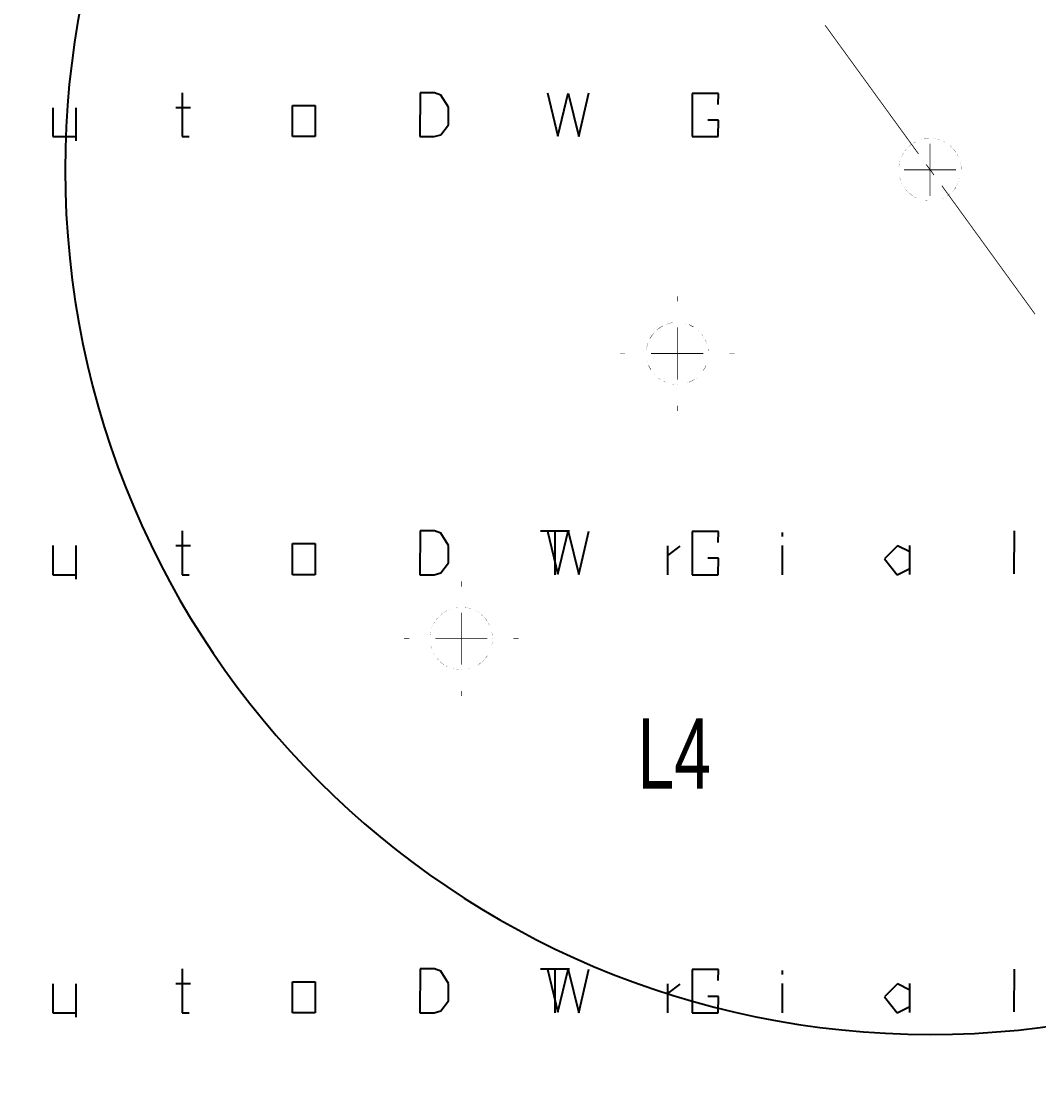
# Model space of a CAD drawing. Extents: x 0 to 595, y -1 to 841.
# Drawn here: x 128.9 to 226.6, y 624.8 to 726.2 of the extents above; entities that cross this region are included whole.
import ezdxf

# ---------------------------------------------------------------- set-up
doc = ezdxf.new("R2010")
doc.units = 0
doc.header["$MEASUREMENT"] = 0
doc.header["$XCLIPFRAME"] = 2
doc.linetypes.add('atContinuous2', pattern=[0])
for name, color, linetype in [('at_Entity', 7, 'Continuous'), ('at_Rect', 7, 'Continuous'), ('at_Solid', 7, 'Continuous'), ('at_Text', 7, 'Continuous')]:
    doc.layers.add(name, color=color, linetype=linetype)
picture_1 = doc.add_image_def('image1.jpg', size_in_pixel=(1446, 2048))

msp = doc.modelspace()

# ---------------------------------------------------------------- linework, layer by layer
at = {"color": 28}
for p, q in [((144.34, 677.25), (144.34, 673.04)), ((167.2, 677.25), (167.18, 673.04)), ((168.57, 677.27), (167.2, 677.25)), ((169.2, 677.04), (168.57, 677.27)), ((169.94, 675.86), (169.2, 677.04)), ((179.43, 677.23), (180.43, 673.1)), ((180.43, 673.1), (181.43, 677.21)), ((181.43, 677.21), (182.43, 673.05)), ((182.43, 673.05), (183.42, 677.23)), ((195.86, 677.19), (193.33, 677.19)), ((193.33, 677.19), (193.33, 673.04)), ((195.84, 676.12), (195.86, 677.19)), ((131.93, 675.83), (131.93, 673.04)), ((134.13, 675.83), (134.13, 672.62)), ((143.73, 675.84), (145.15, 675.84)), ((154.95, 676.03), (157.12, 676.03)), ((154.95, 673.04), (154.95, 676.03)), ((157.12, 676.03), (157.12, 673.04)), ((169.91, 674.19), (169.94, 675.86)), ((195.86, 674.62), (194.85, 674.62)), ((195.84, 673.04), (195.86, 674.62)), ((169.18, 673.21), (169.91, 674.19)), ((131.93, 673.04), (134.13, 673.04)), ((144.34, 673.04), (145, 673.04)), ((157.12, 673.04), (154.95, 673.04)), ((167.18, 673.04), (168.54, 673.04)), ((168.54, 673.04), (169.18, 673.21)), ((193.33, 673.04), (195.84, 673.04))]:
    msp.add_line(p, q, dxfattribs=at)
at = {"layer": 'at_Entity', "color": 28}
for p, q in [((178.77, 635.17), (181.55, 635.17)), ((180.15, 635.17), (180.15, 630.97)), ((202.01, 634.64), (202.01, 635.02)), ((224.25, 635.16), (224.23, 631.05)), ((190.96, 633.74), (190.96, 630.97)), ((191, 632.81), (192.18, 633.7)), ((201.99, 633.76), (201.99, 630.97)), ((213.07, 633.74), (211.81, 632.48)), ((214.23, 633.15), (213.07, 633.74)), ((214.22, 633.76), (214.22, 630.99)), ((211.81, 632.48), (213.03, 630.97)), ((213.03, 630.97), (214.23, 631.57))]:
    msp.add_line(p, q, dxfattribs=at)
at = {"layer": 'at_Entity', "color": 7}
for points in [[(206.1, 725.82, 0.0822, 0.0822, 0), (215.06, 713.48, 0.0822, 0.0822, 0)], [(214.21, 714.22, 0.003, 0.003, 0), (214.17, 714.2, 0.003, 0.003, 0), (214.15, 714.18, 0.003, 0.003, 0), (214.13, 714.15, 0.003, 0.003, 0), (214.11, 714.11, 0.003, 0.003, 0), (214.07, 714.09, 0.003, 0.003, 0), (214.02, 714.05, 0.003, 0.003, 0), (214, 714.01, 0.003, 0.003, 0), (213.96, 713.98, 0.003, 0.003, 0), (213.94, 713.96, 0.003, 0.003, 0), (213.92, 713.94, 0.003, 0.003, 0), (213.9, 713.9, 0.003, 0.003, 0)], [(214.38, 714.37, 0.0225, 0.0225, 0), (214.21, 714.22, 0.0225, 0.0225, 0)], [(214.57, 714.47, 0.003, 0.003, 0), (214.53, 714.47, 0.003, 0.003, 0), (214.51, 714.45, 0.003, 0.003, 0), (214.47, 714.43, 0.003, 0.003, 0), (214.45, 714.41, 0.003, 0.003, 0), (214.41, 714.39, 0.003, 0.003, 0), (214.38, 714.37, 0.003, 0.003, 0)], [(214.77, 714.6, 0.0229, 0.0229, 0), (214.57, 714.47, 0.0229, 0.0229, 0)], [(215.59, 714.9, 0.00212, 0.00212, 0), (215.55, 714.87, 0.00212, 0.00212, 0), (215.49, 714.87, 0.00212, 0.00212, 0), (215.44, 714.85, 0.00212, 0.00212, 0), (215.4, 714.85, 0.00212, 0.00212, 0), (215.38, 714.83, 0.00212, 0.00212, 0), (215.34, 714.83, 0.00212, 0.00212, 0), (215.29, 714.81, 0.00212, 0.00212, 0), (215.27, 714.81, 0.00212, 0.00212, 0), (215.23, 714.79, 0.00212, 0.00212, 0), (215.19, 714.79, 0.00212, 0.00212, 0), (215.17, 714.77, 0.00212, 0.00212, 0), (215.13, 714.77, 0.00212, 0.00212, 0), (215.08, 714.75, 0.00212, 0.00212, 0), (215.06, 714.73, 0.00212, 0.00212, 0), (215.02, 714.73, 0.00212, 0.00212, 0), (215, 714.7, 0.00212, 0.00212, 0), (214.96, 714.68, 0.00212, 0.00212, 0), (214.91, 714.68, 0.00212, 0.00212, 0), (214.89, 714.66, 0.00212, 0.00212, 0), (214.85, 714.64, 0.00212, 0.00212, 0), (214.83, 714.62, 0.00212, 0.00212, 0), (214.79, 714.62, 0.00212, 0.00212, 0), (214.77, 714.6, 0.00212, 0.00212, 0)], [(215.8, 714.92, 0.0213, 0.0213, 0), (215.59, 714.9, 0.0213, 0.0213, 0)], [(216.04, 714.94, 0.00474, 0.00474, 0), (215.85, 714.94, 0.00474, 0.00474, 0), (215.8, 714.92, 0.00474, 0.00474, 0)], [(216.18, 711.93, 0.0822, 0.0822, 0), (216.18, 714.43, 0.0822, 0.0822, 0)], [(216.9, 714.85, 0.00424, 0.00424, 0), (216.86, 714.87, 0.00424, 0.00424, 0), (216.8, 714.87, 0.00424, 0.00424, 0), (216.76, 714.9, 0.00424, 0.00424, 0), (216.69, 714.9, 0.00424, 0.00424, 0), (216.65, 714.92, 0.00424, 0.00424, 0), (216.54, 714.92, 0.00424, 0.00424, 0), (216.5, 714.94, 0.00424, 0.00424, 0), (216.46, 714.94, 0.00424, 0.00424, 0)], [(217.12, 714.79, 0.0221, 0.0221, 0), (216.9, 714.85, 0.0221, 0.0221, 0)], [(218.09, 714.26, 0.003, 0.003, 0), (218.05, 714.28, 0.003, 0.003, 0), (218.03, 714.3, 0.003, 0.003, 0), (217.98, 714.34, 0.003, 0.003, 0), (217.96, 714.37, 0.003, 0.003, 0), (217.94, 714.39, 0.003, 0.003, 0), (217.9, 714.41, 0.003, 0.003, 0), (217.88, 714.43, 0.003, 0.003, 0), (217.84, 714.45, 0.003, 0.003, 0), (217.82, 714.47, 0.003, 0.003, 0), (217.77, 714.47, 0.003, 0.003, 0), (217.75, 714.49, 0.003, 0.003, 0), (217.73, 714.51, 0.003, 0.003, 0), (217.69, 714.54, 0.003, 0.003, 0), (217.65, 714.56, 0.003, 0.003, 0), (217.62, 714.58, 0.003, 0.003, 0), (217.58, 714.6, 0.003, 0.003, 0), (217.56, 714.62, 0.003, 0.003, 0), (217.52, 714.62, 0.003, 0.003, 0), (217.5, 714.64, 0.003, 0.003, 0), (217.46, 714.66, 0.003, 0.003, 0), (217.43, 714.68, 0.003, 0.003, 0), (217.39, 714.68, 0.003, 0.003, 0), (217.35, 714.7, 0.003, 0.003, 0), (217.33, 714.73, 0.003, 0.003, 0), (217.29, 714.73, 0.003, 0.003, 0), (217.26, 714.75, 0.003, 0.003, 0), (217.22, 714.77, 0.003, 0.003, 0), (217.18, 714.77, 0.003, 0.003, 0), (217.16, 714.79, 0.003, 0.003, 0), (217.12, 714.79, 0.003, 0.003, 0)], [(218.24, 714.11, 0.021, 0.021, 0), (218.09, 714.26, 0.021, 0.021, 0)], [(218.41, 713.96, 0.003, 0.003, 0), (218.39, 713.98, 0.003, 0.003, 0), (218.34, 714.01, 0.003, 0.003, 0), (218.32, 714.05, 0.003, 0.003, 0), (218.28, 714.09, 0.003, 0.003, 0), (218.24, 714.11, 0.003, 0.003, 0)], [(218.54, 713.79, 0.0212, 0.0212, 0), (218.41, 713.96, 0.0212, 0.0212, 0)], [(213.52, 713.35, 0.00212, 0.00212, 0), (213.49, 713.33, 0.00212, 0.00212, 0), (213.49, 713.29, 0.00212, 0.00212, 0), (213.47, 713.26, 0.00212, 0.00212, 0), (213.45, 713.22, 0.00212, 0.00212, 0), (213.43, 713.2, 0.00212, 0.00212, 0), (213.43, 713.16, 0.00212, 0.00212, 0), (213.41, 713.12, 0.00212, 0.00212, 0), (213.39, 713.09, 0.00212, 0.00212, 0), (213.39, 713.05, 0.00212, 0.00212, 0), (213.37, 713.03, 0.00212, 0.00212, 0), (213.35, 712.99, 0.00212, 0.00212, 0), (213.35, 712.95, 0.00212, 0.00212, 0), (213.32, 712.93, 0.00212, 0.00212, 0), (213.32, 712.88, 0.00212, 0.00212, 0), (213.3, 712.84, 0.00212, 0.00212, 0), (213.3, 712.82, 0.00212, 0.00212, 0), (213.28, 712.78, 0.00212, 0.00212, 0), (213.28, 712.73, 0.00212, 0.00212, 0), (213.26, 712.71, 0.00212, 0.00212, 0), (213.26, 712.67, 0.00212, 0.00212, 0), (213.24, 712.63, 0.00212, 0.00212, 0), (213.24, 712.57, 0.00212, 0.00212, 0), (213.22, 712.52, 0.00212, 0.00212, 0)], [(213.64, 713.54, 0.0229, 0.0229, 0), (213.52, 713.35, 0.0229, 0.0229, 0)], [(213.75, 713.73, 0.003, 0.003, 0), (213.73, 713.71, 0.003, 0.003, 0), (213.71, 713.67, 0.003, 0.003, 0), (213.69, 713.65, 0.003, 0.003, 0), (213.66, 713.6, 0.003, 0.003, 0), (213.64, 713.58, 0.003, 0.003, 0), (213.64, 713.54, 0.003, 0.003, 0)], [(213.9, 713.9, 0.0225, 0.0225, 0), (213.75, 713.73, 0.0225, 0.0225, 0)], [(218.68, 713.6, 0.0241, 0.0241, 0), (218.54, 713.79, 0.0241, 0.0241, 0)], [(218.79, 713.41, 0.003, 0.003, 0), (218.75, 713.5, 0.003, 0.003, 0), (218.73, 713.52, 0.003, 0.003, 0), (218.7, 713.54, 0.003, 0.003, 0), (218.7, 713.58, 0.003, 0.003, 0), (218.68, 713.6, 0.003, 0.003, 0)], [(218.9, 713.22, 0.0218, 0.0218, 0), (218.79, 713.41, 0.0218, 0.0218, 0)], [(219.15, 712.37, 0.00212, 0.00212, 0), (219.15, 712.42, 0.00212, 0.00212, 0), (219.13, 712.46, 0.00212, 0.00212, 0), (219.13, 712.52, 0.00212, 0.00212, 0), (219.11, 712.57, 0.00212, 0.00212, 0), (219.11, 712.63, 0.00212, 0.00212, 0), (219.09, 712.67, 0.00212, 0.00212, 0), (219.09, 712.71, 0.00212, 0.00212, 0), (219.06, 712.73, 0.00212, 0.00212, 0), (219.06, 712.78, 0.00212, 0.00212, 0), (219.04, 712.82, 0.00212, 0.00212, 0), (219.04, 712.84, 0.00212, 0.00212, 0), (219.02, 712.88, 0.00212, 0.00212, 0), (219.02, 712.93, 0.00212, 0.00212, 0), (219, 712.95, 0.00212, 0.00212, 0), (219, 712.99, 0.00212, 0.00212, 0), (218.98, 713.03, 0.00212, 0.00212, 0), (218.96, 713.05, 0.00212, 0.00212, 0), (218.96, 713.09, 0.00212, 0.00212, 0), (218.94, 713.12, 0.00212, 0.00212, 0), (218.92, 713.16, 0.00212, 0.00212, 0), (218.92, 713.2, 0.00212, 0.00212, 0), (218.9, 713.22, 0.00212, 0.00212, 0)], [(213.2, 712.31, 0.00474, 0.00474, 0), (213.18, 712.27, 0.00474, 0.00474, 0), (213.18, 712.08, 0.00474, 0.00474, 0)], [(213.22, 712.52, 0.0213, 0.0213, 0), (213.2, 712.31, 0.0213, 0.0213, 0)], [(216.18, 711.93, 0.0822, 0.0822, 0), (213.69, 711.93, 0.0822, 0.0822, 0)], [(215.8, 712.46, 0.0822, 0.0822, 0), (216.57, 711.42, 0.0822, 0.0822, 0)], [(216.18, 711.93, 0.0822, 0.0822, 0), (216.18, 709.43, 0.0822, 0.0822, 0)], [(216.18, 711.93, 0.0822, 0.0822, 0), (218.68, 711.93, 0.0822, 0.0822, 0)], [(218.68, 710.28, 0.00212, 0.00212, 0), (218.7, 710.3, 0.00212, 0.00212, 0), (218.7, 710.34, 0.00212, 0.00212, 0), (218.75, 710.38, 0.00212, 0.00212, 0), (218.77, 710.43, 0.00212, 0.00212, 0), (218.79, 710.47, 0.00212, 0.00212, 0), (218.81, 710.49, 0.00212, 0.00212, 0), (218.83, 710.53, 0.00212, 0.00212, 0), (218.85, 710.55, 0.00212, 0.00212, 0), (218.85, 710.6, 0.00212, 0.00212, 0), (218.87, 710.62, 0.00212, 0.00212, 0), (218.9, 710.66, 0.00212, 0.00212, 0), (218.92, 710.68, 0.00212, 0.00212, 0), (218.92, 710.72, 0.00212, 0.00212, 0), (218.94, 710.77, 0.00212, 0.00212, 0), (218.96, 710.79, 0.00212, 0.00212, 0), (218.96, 710.83, 0.00212, 0.00212, 0), (218.98, 710.85, 0.00212, 0.00212, 0), (219, 710.89, 0.00212, 0.00212, 0), (219, 710.93, 0.00212, 0.00212, 0), (219.02, 710.96, 0.00212, 0.00212, 0), (219.02, 711, 0.00212, 0.00212, 0), (219.04, 711.04, 0.00212, 0.00212, 0), (219.04, 711.06, 0.00212, 0.00212, 0), (219.06, 711.1, 0.00212, 0.00212, 0), (219.06, 711.15, 0.00212, 0.00212, 0), (219.09, 711.17, 0.00212, 0.00212, 0), (219.09, 711.21, 0.00212, 0.00212, 0), (219.11, 711.25, 0.00212, 0.00212, 0), (219.11, 711.32, 0.00212, 0.00212, 0), (219.13, 711.36, 0.00212, 0.00212, 0), (219.13, 711.42, 0.00212, 0.00212, 0), (219.15, 711.46, 0.00212, 0.00212, 0), (219.15, 711.57, 0.00212, 0.00212, 0), (219.17, 711.61, 0.00212, 0.00212, 0), (219.17, 711.91, 0.00212, 0.00212, 0), (219.19, 711.95, 0.00212, 0.00212, 0)], [(219.17, 712.16, 0.0213, 0.0213, 0), (219.15, 712.37, 0.0213, 0.0213, 0)], [(219.19, 711.93, 0.00474, 0.00474, 0), (219.17, 711.97, 0.00474, 0.00474, 0), (219.17, 712.16, 0.00474, 0.00474, 0)], [(213.18, 711.65, 0.00424, 0.00424, 0), (213.18, 711.61, 0.00424, 0.00424, 0), (213.2, 711.57, 0.00424, 0.00424, 0), (213.2, 711.46, 0.00424, 0.00424, 0), (213.22, 711.42, 0.00424, 0.00424, 0), (213.22, 711.36, 0.00424, 0.00424, 0), (213.24, 711.32, 0.00424, 0.00424, 0), (213.24, 711.25, 0.00424, 0.00424, 0), (213.26, 711.21, 0.00424, 0.00424, 0)], [(213.26, 711.21, 0.0221, 0.0221, 0), (213.32, 711, 0.0221, 0.0221, 0)], [(213.32, 711, 0.003, 0.003, 0), (213.32, 710.96, 0.003, 0.003, 0), (213.35, 710.93, 0.003, 0.003, 0), (213.35, 710.89, 0.003, 0.003, 0), (213.37, 710.85, 0.003, 0.003, 0), (213.39, 710.83, 0.003, 0.003, 0), (213.39, 710.79, 0.003, 0.003, 0), (213.41, 710.77, 0.003, 0.003, 0), (213.43, 710.72, 0.003, 0.003, 0), (213.43, 710.68, 0.003, 0.003, 0), (213.45, 710.66, 0.003, 0.003, 0), (213.47, 710.62, 0.003, 0.003, 0), (213.49, 710.6, 0.003, 0.003, 0), (213.49, 710.55, 0.003, 0.003, 0), (213.52, 710.53, 0.003, 0.003, 0), (213.54, 710.49, 0.003, 0.003, 0), (213.56, 710.47, 0.003, 0.003, 0), (213.58, 710.43, 0.003, 0.003, 0), (213.6, 710.38, 0.003, 0.003, 0), (213.62, 710.36, 0.003, 0.003, 0), (213.64, 710.34, 0.003, 0.003, 0), (213.64, 710.3, 0.003, 0.003, 0), (213.66, 710.28, 0.003, 0.003, 0), (213.69, 710.24, 0.003, 0.003, 0), (213.71, 710.21, 0.003, 0.003, 0), (213.73, 710.17, 0.003, 0.003, 0), (213.77, 710.13, 0.003, 0.003, 0), (213.81, 710.09, 0.003, 0.003, 0), (213.83, 710.07, 0.003, 0.003, 0), (213.85, 710.02, 0.003, 0.003, 0)], [(213.85, 710.02, 0.021, 0.021, 0), (214, 709.88, 0.021, 0.021, 0)], [(214, 709.88, 0.003, 0.003, 0), (214.02, 709.83, 0.003, 0.003, 0), (214.05, 709.81, 0.003, 0.003, 0), (214.07, 709.79, 0.003, 0.003, 0), (214.11, 709.77, 0.003, 0.003, 0), (214.13, 709.73, 0.003, 0.003, 0), (214.15, 709.71, 0.003, 0.003, 0)], [(217.31, 710.41, 0.0822, 0.0822, 0), (226.27, 698.06, 0.0822, 0.0822, 0)], [(218.09, 709.62, 0.003, 0.003, 0), (218.11, 709.64, 0.003, 0.003, 0), (218.13, 709.66, 0.003, 0.003, 0), (218.18, 709.68, 0.003, 0.003, 0), (218.22, 709.73, 0.003, 0.003, 0), (218.24, 709.77, 0.003, 0.003, 0), (218.28, 709.79, 0.003, 0.003, 0), (218.3, 709.81, 0.003, 0.003, 0), (218.32, 709.83, 0.003, 0.003, 0), (218.34, 709.88, 0.003, 0.003, 0), (218.39, 709.9, 0.003, 0.003, 0), (218.41, 709.92, 0.003, 0.003, 0), (218.43, 709.94, 0.003, 0.003, 0), (218.45, 709.98, 0.003, 0.003, 0), (218.47, 710, 0.003, 0.003, 0), (218.49, 710.02, 0.003, 0.003, 0)], [(218.49, 710.02, 0.0318, 0.0318, 0), (218.68, 710.28, 0.0318, 0.0318, 0)], [(214.15, 709.71, 0.0212, 0.0212, 0), (214.32, 709.58, 0.0212, 0.0212, 0)], [(214.32, 709.58, 0.0241, 0.0241, 0), (214.51, 709.43, 0.0241, 0.0241, 0)], [(214.51, 709.43, 0.003, 0.003, 0), (214.53, 709.41, 0.003, 0.003, 0), (214.57, 709.41, 0.003, 0.003, 0), (214.62, 709.37, 0.003, 0.003, 0), (214.7, 709.32, 0.003, 0.003, 0)], [(214.7, 709.32, 0.0218, 0.0218, 0), (214.89, 709.22, 0.0218, 0.0218, 0)], [(214.89, 709.22, 0.00212, 0.00212, 0), (214.91, 709.2, 0.00212, 0.00212, 0), (214.96, 709.2, 0.00212, 0.00212, 0), (215, 709.18, 0.00212, 0.00212, 0), (215.02, 709.16, 0.00212, 0.00212, 0), (215.06, 709.16, 0.00212, 0.00212, 0), (215.08, 709.13, 0.00212, 0.00212, 0), (215.13, 709.11, 0.00212, 0.00212, 0), (215.17, 709.11, 0.00212, 0.00212, 0), (215.19, 709.09, 0.00212, 0.00212, 0), (215.23, 709.09, 0.00212, 0.00212, 0), (215.27, 709.07, 0.00212, 0.00212, 0), (215.29, 709.07, 0.00212, 0.00212, 0), (215.34, 709.05, 0.00212, 0.00212, 0), (215.38, 709.05, 0.00212, 0.00212, 0), (215.4, 709.03, 0.00212, 0.00212, 0), (215.44, 709.03, 0.00212, 0.00212, 0), (215.49, 709.01, 0.00212, 0.00212, 0), (215.55, 709.01, 0.00212, 0.00212, 0), (215.59, 708.99, 0.00212, 0.00212, 0), (215.65, 708.99, 0.00212, 0.00212, 0), (215.7, 708.96, 0.00212, 0.00212, 0), (215.74, 708.96, 0.00212, 0.00212, 0)], [(215.74, 708.96, 0.0213, 0.0213, 0), (215.95, 708.94, 0.0213, 0.0213, 0)], [(215.95, 708.94, 0.00212, 0.00212, 0), (216.14, 708.94, 0.00212, 0.00212, 0), (216.18, 708.92, 0.00212, 0.00212, 0), (216.21, 708.94, 0.00212, 0.00212, 0), (216.5, 708.94, 0.00212, 0.00212, 0), (216.54, 708.96, 0.00212, 0.00212, 0), (216.65, 708.96, 0.00212, 0.00212, 0), (216.69, 708.99, 0.00212, 0.00212, 0), (216.76, 708.99, 0.00212, 0.00212, 0), (216.8, 709.01, 0.00212, 0.00212, 0), (216.86, 709.01, 0.00212, 0.00212, 0), (216.9, 709.03, 0.00212, 0.00212, 0), (216.95, 709.03, 0.00212, 0.00212, 0), (216.97, 709.05, 0.00212, 0.00212, 0), (217.01, 709.05, 0.00212, 0.00212, 0), (217.05, 709.07, 0.00212, 0.00212, 0), (217.07, 709.07, 0.00212, 0.00212, 0), (217.12, 709.09, 0.00212, 0.00212, 0), (217.16, 709.09, 0.00212, 0.00212, 0), (217.18, 709.11, 0.00212, 0.00212, 0), (217.22, 709.11, 0.00212, 0.00212, 0), (217.26, 709.13, 0.00212, 0.00212, 0), (217.29, 709.16, 0.00212, 0.00212, 0), (217.33, 709.16, 0.00212, 0.00212, 0), (217.35, 709.18, 0.00212, 0.00212, 0), (217.39, 709.2, 0.00212, 0.00212, 0), (217.43, 709.2, 0.00212, 0.00212, 0), (217.46, 709.22, 0.00212, 0.00212, 0), (217.5, 709.24, 0.00212, 0.00212, 0), (217.52, 709.26, 0.00212, 0.00212, 0), (217.56, 709.26, 0.00212, 0.00212, 0), (217.58, 709.28, 0.00212, 0.00212, 0), (217.62, 709.3, 0.00212, 0.00212, 0), (217.65, 709.32, 0.00212, 0.00212, 0), (217.73, 709.37, 0.00212, 0.00212, 0), (217.77, 709.41, 0.00212, 0.00212, 0), (217.82, 709.41, 0.00212, 0.00212, 0), (217.84, 709.43, 0.00212, 0.00212, 0)], [(217.84, 709.43, 0.0318, 0.0318, 0), (218.09, 709.62, 0.0318, 0.0318, 0)], [(191.91, 699.29, 0.0508, 0.0508, 0), (191.91, 699.79, 0.0508, 0.0508, 0)], [(190.13, 696.7, 0.0241, 0.0241, 0), (189.94, 696.55, 0.0241, 0.0241, 0)], [(190.49, 696.93, 0.0429, 0.0429, 0), (190.13, 696.7, 0.0429, 0.0429, 0)], [(190.9, 697.1, 0.00212, 0.00212, 0), (190.85, 697.1, 0.00212, 0.00212, 0), (190.83, 697.08, 0.00212, 0.00212, 0), (190.79, 697.06, 0.00212, 0.00212, 0), (190.77, 697.06, 0.00212, 0.00212, 0), (190.68, 697.02, 0.00212, 0.00212, 0), (190.66, 697.02, 0.00212, 0.00212, 0), (190.62, 697, 0.00212, 0.00212, 0), (190.6, 696.98, 0.00212, 0.00212, 0), (190.56, 696.96, 0.00212, 0.00212, 0), (190.54, 696.96, 0.00212, 0.00212, 0), (190.49, 696.93, 0.00212, 0.00212, 0)], [(191.11, 697.17, 0.0221, 0.0221, 0), (190.9, 697.1, 0.0221, 0.0221, 0)], [(191.32, 697.23, 0.0221, 0.0221, 0), (191.11, 697.17, 0.0221, 0.0221, 0)], [(191.53, 697.25, 0.0213, 0.0213, 0), (191.32, 697.23, 0.0213, 0.0213, 0)], [(191.76, 697.27, 0.00474, 0.00474, 0), (191.57, 697.27, 0.00474, 0.00474, 0), (191.53, 697.25, 0.00474, 0.00474, 0)], [(191.91, 694.29, 0.0822, 0.0822, 0), (191.91, 696.79, 0.0822, 0.0822, 0)], [(193.03, 697.06, 0.00212, 0.00212, 0), (193.01, 697.06, 0.00212, 0.00212, 0), (192.97, 697.08, 0.00212, 0.00212, 0), (192.95, 697.1, 0.00212, 0.00212, 0), (192.91, 697.1, 0.00212, 0.00212, 0), (192.87, 697.13, 0.00212, 0.00212, 0), (192.84, 697.13, 0.00212, 0.00212, 0), (192.8, 697.15, 0.00212, 0.00212, 0), (192.76, 697.15, 0.00212, 0.00212, 0), (192.74, 697.17, 0.00212, 0.00212, 0), (192.7, 697.17, 0.00212, 0.00212, 0), (192.65, 697.19, 0.00212, 0.00212, 0), (192.63, 697.19, 0.00212, 0.00212, 0), (192.59, 697.21, 0.00212, 0.00212, 0), (192.53, 697.21, 0.00212, 0.00212, 0), (192.48, 697.23, 0.00212, 0.00212, 0), (192.42, 697.23, 0.00212, 0.00212, 0), (192.38, 697.25, 0.00212, 0.00212, 0), (192.27, 697.25, 0.00212, 0.00212, 0), (192.23, 697.27, 0.00212, 0.00212, 0), (192.19, 697.27, 0.00212, 0.00212, 0)], [(193.44, 696.85, 0.0455, 0.0455, 0), (193.03, 697.06, 0.0455, 0.0455, 0)], [(194.26, 696.13, 0.00212, 0.00212, 0), (194.24, 696.17, 0.00212, 0.00212, 0), (194.2, 696.19, 0.00212, 0.00212, 0), (194.18, 696.21, 0.00212, 0.00212, 0), (194.16, 696.26, 0.00212, 0.00212, 0), (194.11, 696.3, 0.00212, 0.00212, 0), (194.09, 696.32, 0.00212, 0.00212, 0), (194.07, 696.36, 0.00212, 0.00212, 0), (194.03, 696.38, 0.00212, 0.00212, 0), (194.01, 696.41, 0.00212, 0.00212, 0), (193.99, 696.43, 0.00212, 0.00212, 0), (193.97, 696.47, 0.00212, 0.00212, 0), (193.92, 696.49, 0.00212, 0.00212, 0), (193.88, 696.53, 0.00212, 0.00212, 0), (193.86, 696.55, 0.00212, 0.00212, 0), (193.82, 696.57, 0.00212, 0.00212, 0), (193.8, 696.6, 0.00212, 0.00212, 0), (193.78, 696.64, 0.00212, 0.00212, 0), (193.73, 696.66, 0.00212, 0.00212, 0), (193.71, 696.68, 0.00212, 0.00212, 0), (193.67, 696.7, 0.00212, 0.00212, 0), (193.65, 696.72, 0.00212, 0.00212, 0), (193.63, 696.74, 0.00212, 0.00212, 0), (193.59, 696.77, 0.00212, 0.00212, 0), (193.56, 696.79, 0.00212, 0.00212, 0), (193.52, 696.81, 0.00212, 0.00212, 0), (193.5, 696.83, 0.00212, 0.00212, 0), (193.46, 696.85, 0.00212, 0.00212, 0), (193.44, 696.85, 0.00212, 0.00212, 0)], [(189.26, 695.71, 0.00212, 0.00212, 0), (189.24, 695.66, 0.00212, 0.00212, 0), (189.24, 695.64, 0.00212, 0.00212, 0), (189.22, 695.6, 0.00212, 0.00212, 0), (189.2, 695.58, 0.00212, 0.00212, 0), (189.18, 695.54, 0.00212, 0.00212, 0), (189.18, 695.52, 0.00212, 0.00212, 0), (189.16, 695.47, 0.00212, 0.00212, 0), (189.14, 695.43, 0.00212, 0.00212, 0), (189.14, 695.41, 0.00212, 0.00212, 0), (189.12, 695.37, 0.00212, 0.00212, 0), (189.1, 695.35, 0.00212, 0.00212, 0), (189.1, 695.3, 0.00212, 0.00212, 0)], [(189.5, 696.07, 0.0429, 0.0429, 0), (189.26, 695.71, 0.0429, 0.0429, 0)], [(189.65, 696.26, 0.0241, 0.0241, 0), (189.5, 696.07, 0.0241, 0.0241, 0)], [(189.94, 696.55, 0.003, 0.003, 0), (189.9, 696.51, 0.003, 0.003, 0), (189.88, 696.49, 0.003, 0.003, 0), (189.84, 696.47, 0.003, 0.003, 0), (189.82, 696.43, 0.003, 0.003, 0), (189.79, 696.41, 0.003, 0.003, 0), (189.77, 696.38, 0.003, 0.003, 0), (189.73, 696.36, 0.003, 0.003, 0), (189.71, 696.32, 0.003, 0.003, 0), (189.67, 696.28, 0.003, 0.003, 0), (189.65, 696.26, 0.003, 0.003, 0)], [(194.39, 695.96, 0.0212, 0.0212, 0), (194.26, 696.13, 0.0212, 0.0212, 0)], [(194.6, 695.58, 0.00212, 0.00212, 0), (194.58, 695.6, 0.00212, 0.00212, 0), (194.56, 695.64, 0.00212, 0.00212, 0), (194.56, 695.66, 0.00212, 0.00212, 0), (194.54, 695.71, 0.00212, 0.00212, 0), (194.52, 695.73, 0.00212, 0.00212, 0), (194.5, 695.77, 0.00212, 0.00212, 0), (194.47, 695.79, 0.00212, 0.00212, 0), (194.45, 695.83, 0.00212, 0.00212, 0), (194.45, 695.85, 0.00212, 0.00212, 0), (194.43, 695.9, 0.00212, 0.00212, 0), (194.41, 695.92, 0.00212, 0.00212, 0), (194.39, 695.96, 0.00212, 0.00212, 0)], [(188.95, 694.67, 0.00474, 0.00474, 0), (188.93, 694.63, 0.00474, 0.00474, 0), (188.93, 694.44, 0.00474, 0.00474, 0)], [(188.97, 694.88, 0.0213, 0.0213, 0), (188.95, 694.67, 0.0213, 0.0213, 0)], [(189.03, 695.09, 0.0221, 0.0221, 0), (188.97, 694.88, 0.0221, 0.0221, 0)], [(189.1, 695.3, 0.0221, 0.0221, 0), (189.03, 695.09, 0.0221, 0.0221, 0)], [(194.69, 695.37, 0.0228, 0.0228, 0), (194.6, 695.58, 0.0228, 0.0228, 0)], [(194.86, 694.73, 0.00212, 0.00212, 0), (194.86, 694.77, 0.00212, 0.00212, 0), (194.83, 694.82, 0.00212, 0.00212, 0), (194.83, 694.88, 0.00212, 0.00212, 0), (194.81, 694.92, 0.00212, 0.00212, 0), (194.81, 694.99, 0.00212, 0.00212, 0), (194.79, 695.03, 0.00212, 0.00212, 0), (194.79, 695.05, 0.00212, 0.00212, 0), (194.77, 695.09, 0.00212, 0.00212, 0), (194.77, 695.13, 0.00212, 0.00212, 0), (194.75, 695.16, 0.00212, 0.00212, 0), (194.75, 695.2, 0.00212, 0.00212, 0), (194.73, 695.24, 0.00212, 0.00212, 0), (194.73, 695.26, 0.00212, 0.00212, 0), (194.71, 695.3, 0.00212, 0.00212, 0), (194.71, 695.35, 0.00212, 0.00212, 0), (194.69, 695.37, 0.00212, 0.00212, 0)], [(194.88, 694.52, 0.0213, 0.0213, 0), (194.86, 694.73, 0.0213, 0.0213, 0)], [(186.89, 694.29, 0.0487, 0.0487, 0), (186.41, 694.29, 0.0487, 0.0487, 0)], [(188.93, 694.01, 0.00212, 0.00212, 0), (188.93, 693.97, 0.00212, 0.00212, 0), (188.95, 693.93, 0.00212, 0.00212, 0), (188.95, 693.82, 0.00212, 0.00212, 0), (188.97, 693.78, 0.00212, 0.00212, 0), (188.97, 693.72, 0.00212, 0.00212, 0), (188.99, 693.67, 0.00212, 0.00212, 0), (188.99, 693.61, 0.00212, 0.00212, 0), (189.01, 693.57, 0.00212, 0.00212, 0), (189.01, 693.55, 0.00212, 0.00212, 0), (189.03, 693.5, 0.00212, 0.00212, 0), (189.03, 693.46, 0.00212, 0.00212, 0), (189.05, 693.44, 0.00212, 0.00212, 0), (189.05, 693.4, 0.00212, 0.00212, 0), (189.07, 693.36, 0.00212, 0.00212, 0), (189.07, 693.33, 0.00212, 0.00212, 0), (189.1, 693.29, 0.00212, 0.00212, 0), (189.1, 693.25, 0.00212, 0.00212, 0), (189.12, 693.23, 0.00212, 0.00212, 0), (189.14, 693.19, 0.00212, 0.00212, 0), (189.14, 693.16, 0.00212, 0.00212, 0)], [(191.91, 694.29, 0.0822, 0.0822, 0), (189.39, 694.29, 0.0822, 0.0822, 0)], [(191.91, 694.29, 0.0822, 0.0822, 0), (191.91, 691.79, 0.0822, 0.0822, 0)], [(191.91, 694.29, 0.0822, 0.0822, 0), (194.41, 694.29, 0.0822, 0.0822, 0)], [(194.67, 693.16, 0.00212, 0.00212, 0), (194.67, 693.19, 0.00212, 0.00212, 0), (194.69, 693.23, 0.00212, 0.00212, 0), (194.71, 693.25, 0.00212, 0.00212, 0), (194.71, 693.29, 0.00212, 0.00212, 0), (194.73, 693.33, 0.00212, 0.00212, 0), (194.73, 693.36, 0.00212, 0.00212, 0), (194.75, 693.4, 0.00212, 0.00212, 0), (194.75, 693.44, 0.00212, 0.00212, 0), (194.77, 693.46, 0.00212, 0.00212, 0), (194.77, 693.5, 0.00212, 0.00212, 0), (194.79, 693.55, 0.00212, 0.00212, 0), (194.79, 693.57, 0.00212, 0.00212, 0), (194.81, 693.61, 0.00212, 0.00212, 0), (194.81, 693.67, 0.00212, 0.00212, 0), (194.83, 693.72, 0.00212, 0.00212, 0), (194.83, 693.78, 0.00212, 0.00212, 0), (194.86, 693.82, 0.00212, 0.00212, 0), (194.86, 693.93, 0.00212, 0.00212, 0), (194.88, 693.97, 0.00212, 0.00212, 0), (194.88, 694.27, 0.00212, 0.00212, 0), (194.9, 694.31, 0.00212, 0.00212, 0)], [(194.9, 694.29, 0.00474, 0.00474, 0), (194.88, 694.33, 0.00474, 0.00474, 0), (194.88, 694.52, 0.00474, 0.00474, 0)], [(196.91, 694.29, 0.0487, 0.0487, 0), (197.4, 694.29, 0.0487, 0.0487, 0)], [(189.14, 693.16, 0.0455, 0.0455, 0), (189.35, 692.76, 0.0455, 0.0455, 0)], [(189.35, 692.76, 0.00212, 0.00212, 0), (189.35, 692.74, 0.00212, 0.00212, 0), (189.37, 692.7, 0.00212, 0.00212, 0), (189.39, 692.68, 0.00212, 0.00212, 0), (189.41, 692.64, 0.00212, 0.00212, 0), (189.43, 692.61, 0.00212, 0.00212, 0), (189.46, 692.57, 0.00212, 0.00212, 0), (189.5, 692.53, 0.00212, 0.00212, 0), (189.52, 692.49, 0.00212, 0.00212, 0), (189.54, 692.47, 0.00212, 0.00212, 0), (189.56, 692.42, 0.00212, 0.00212, 0), (189.6, 692.4, 0.00212, 0.00212, 0), (189.62, 692.38, 0.00212, 0.00212, 0), (189.65, 692.34, 0.00212, 0.00212, 0), (189.69, 692.3, 0.00212, 0.00212, 0), (189.71, 692.28, 0.00212, 0.00212, 0), (189.73, 692.23, 0.00212, 0.00212, 0), (189.77, 692.21, 0.00212, 0.00212, 0), (189.79, 692.19, 0.00212, 0.00212, 0), (189.82, 692.17, 0.00212, 0.00212, 0), (189.84, 692.13, 0.00212, 0.00212, 0), (189.88, 692.11, 0.00212, 0.00212, 0), (189.9, 692.08, 0.00212, 0.00212, 0), (189.92, 692.06, 0.00212, 0.00212, 0), (189.94, 692.04, 0.00212, 0.00212, 0), (189.98, 692.02, 0.00212, 0.00212, 0), (190.01, 692, 0.00212, 0.00212, 0), (190.03, 691.96, 0.00212, 0.00212, 0), (190.07, 691.94, 0.00212, 0.00212, 0)], [(193.56, 691.81, 0.003, 0.003, 0), (193.59, 691.83, 0.003, 0.003, 0), (193.63, 691.85, 0.003, 0.003, 0), (193.65, 691.87, 0.003, 0.003, 0), (193.67, 691.89, 0.003, 0.003, 0), (193.71, 691.91, 0.003, 0.003, 0), (193.73, 691.94, 0.003, 0.003, 0), (193.78, 691.96, 0.003, 0.003, 0), (193.8, 692, 0.003, 0.003, 0), (193.82, 692.02, 0.003, 0.003, 0), (193.86, 692.04, 0.003, 0.003, 0), (193.9, 692.08, 0.003, 0.003, 0), (193.92, 692.11, 0.003, 0.003, 0), (193.97, 692.13, 0.003, 0.003, 0), (193.99, 692.17, 0.003, 0.003, 0), (194.01, 692.19, 0.003, 0.003, 0), (194.03, 692.21, 0.003, 0.003, 0), (194.07, 692.23, 0.003, 0.003, 0), (194.09, 692.28, 0.003, 0.003, 0), (194.14, 692.32, 0.003, 0.003, 0), (194.16, 692.34, 0.003, 0.003, 0), (194.18, 692.38, 0.003, 0.003, 0), (194.2, 692.4, 0.003, 0.003, 0), (194.24, 692.42, 0.003, 0.003, 0), (194.26, 692.47, 0.003, 0.003, 0), (194.28, 692.49, 0.003, 0.003, 0), (194.31, 692.53, 0.003, 0.003, 0), (194.35, 692.57, 0.003, 0.003, 0), (194.37, 692.61, 0.003, 0.003, 0), (194.39, 692.64, 0.003, 0.003, 0)], [(194.39, 692.64, 0.0294, 0.0294, 0), (194.54, 692.89, 0.0294, 0.0294, 0)], [(194.54, 692.89, 0.0303, 0.0303, 0), (194.67, 693.16, 0.0303, 0.0303, 0)], [(190.07, 691.94, 0.0212, 0.0212, 0), (190.24, 691.81, 0.0212, 0.0212, 0)], [(190.24, 691.81, 0.00212, 0.00212, 0), (190.28, 691.79, 0.00212, 0.00212, 0), (190.3, 691.77, 0.00212, 0.00212, 0), (190.34, 691.75, 0.00212, 0.00212, 0), (190.37, 691.75, 0.00212, 0.00212, 0), (190.41, 691.72, 0.00212, 0.00212, 0), (190.43, 691.7, 0.00212, 0.00212, 0), (190.47, 691.68, 0.00212, 0.00212, 0), (190.49, 691.66, 0.00212, 0.00212, 0), (190.54, 691.64, 0.00212, 0.00212, 0), (190.56, 691.64, 0.00212, 0.00212, 0), (190.6, 691.62, 0.00212, 0.00212, 0), (190.62, 691.6, 0.00212, 0.00212, 0)], [(193.03, 691.53, 0.0303, 0.0303, 0), (193.31, 691.66, 0.0303, 0.0303, 0)], [(193.31, 691.66, 0.0294, 0.0294, 0), (193.56, 691.81, 0.0294, 0.0294, 0)], [(190.62, 691.6, 0.0228, 0.0228, 0), (190.83, 691.51, 0.0228, 0.0228, 0)], [(190.83, 691.51, 0.00212, 0.00212, 0), (190.85, 691.49, 0.00212, 0.00212, 0), (190.9, 691.49, 0.00212, 0.00212, 0), (190.94, 691.47, 0.00212, 0.00212, 0), (190.96, 691.47, 0.00212, 0.00212, 0), (191, 691.45, 0.00212, 0.00212, 0), (191.04, 691.45, 0.00212, 0.00212, 0), (191.06, 691.43, 0.00212, 0.00212, 0), (191.11, 691.43, 0.00212, 0.00212, 0), (191.15, 691.41, 0.00212, 0.00212, 0), (191.17, 691.41, 0.00212, 0.00212, 0), (191.21, 691.39, 0.00212, 0.00212, 0), (191.28, 691.39, 0.00212, 0.00212, 0), (191.32, 691.36, 0.00212, 0.00212, 0), (191.38, 691.36, 0.00212, 0.00212, 0), (191.42, 691.34, 0.00212, 0.00212, 0), (191.47, 691.34, 0.00212, 0.00212, 0)], [(191.47, 691.34, 0.0213, 0.0213, 0), (191.68, 691.32, 0.0213, 0.0213, 0)], [(191.68, 691.32, 0.00212, 0.00212, 0), (191.87, 691.32, 0.00212, 0.00212, 0), (191.91, 691.3, 0.00212, 0.00212, 0), (191.93, 691.32, 0.00212, 0.00212, 0), (192.23, 691.32, 0.00212, 0.00212, 0), (192.27, 691.34, 0.00212, 0.00212, 0), (192.38, 691.34, 0.00212, 0.00212, 0), (192.42, 691.36, 0.00212, 0.00212, 0), (192.48, 691.36, 0.00212, 0.00212, 0), (192.53, 691.39, 0.00212, 0.00212, 0), (192.59, 691.39, 0.00212, 0.00212, 0), (192.63, 691.41, 0.00212, 0.00212, 0), (192.65, 691.41, 0.00212, 0.00212, 0), (192.7, 691.43, 0.00212, 0.00212, 0), (192.74, 691.43, 0.00212, 0.00212, 0), (192.76, 691.45, 0.00212, 0.00212, 0), (192.8, 691.45, 0.00212, 0.00212, 0), (192.84, 691.47, 0.00212, 0.00212, 0), (192.87, 691.47, 0.00212, 0.00212, 0), (192.91, 691.49, 0.00212, 0.00212, 0), (192.95, 691.49, 0.00212, 0.00212, 0), (192.97, 691.51, 0.00212, 0.00212, 0), (193.01, 691.53, 0.00212, 0.00212, 0), (193.03, 691.53, 0.00212, 0.00212, 0)], [(191.91, 689.27, 0.0487, 0.0487, 0), (191.91, 688.78, 0.0487, 0.0487, 0)], [(171.16, 671.9, 0.0508, 0.0508, 0), (171.16, 672.41, 0.0508, 0.0508, 0)], [(169.36, 669.34, 0.0225, 0.0225, 0), (169.19, 669.19, 0.0225, 0.0225, 0)], [(169.55, 669.44, 0.003, 0.003, 0), (169.5, 669.44, 0.003, 0.003, 0), (169.48, 669.42, 0.003, 0.003, 0), (169.44, 669.4, 0.003, 0.003, 0), (169.42, 669.38, 0.003, 0.003, 0), (169.38, 669.36, 0.003, 0.003, 0), (169.36, 669.34, 0.003, 0.003, 0)], [(169.74, 669.57, 0.0229, 0.0229, 0), (169.55, 669.44, 0.0229, 0.0229, 0)], [(170.56, 669.87, 0.00212, 0.00212, 0), (170.52, 669.85, 0.00212, 0.00212, 0), (170.46, 669.85, 0.00212, 0.00212, 0), (170.41, 669.82, 0.00212, 0.00212, 0), (170.37, 669.82, 0.00212, 0.00212, 0), (170.35, 669.8, 0.00212, 0.00212, 0), (170.31, 669.8, 0.00212, 0.00212, 0), (170.27, 669.78, 0.00212, 0.00212, 0), (170.24, 669.78, 0.00212, 0.00212, 0), (170.2, 669.76, 0.00212, 0.00212, 0), (170.16, 669.76, 0.00212, 0.00212, 0), (170.14, 669.74, 0.00212, 0.00212, 0), (170.1, 669.74, 0.00212, 0.00212, 0), (170.05, 669.72, 0.00212, 0.00212, 0), (170.03, 669.7, 0.00212, 0.00212, 0), (169.99, 669.7, 0.00212, 0.00212, 0), (169.97, 669.68, 0.00212, 0.00212, 0), (169.93, 669.65, 0.00212, 0.00212, 0), (169.88, 669.65, 0.00212, 0.00212, 0), (169.86, 669.63, 0.00212, 0.00212, 0), (169.82, 669.61, 0.00212, 0.00212, 0), (169.8, 669.59, 0.00212, 0.00212, 0), (169.76, 669.59, 0.00212, 0.00212, 0), (169.74, 669.57, 0.00212, 0.00212, 0)], [(170.77, 669.89, 0.0213, 0.0213, 0), (170.56, 669.87, 0.0213, 0.0213, 0)], [(171.01, 669.91, 0.00474, 0.00474, 0), (170.82, 669.91, 0.00474, 0.00474, 0), (170.77, 669.89, 0.00474, 0.00474, 0)], [(171.16, 666.9, 0.0822, 0.0822, 0), (171.16, 669.4, 0.0822, 0.0822, 0)], [(171.88, 669.82, 0.00424, 0.00424, 0), (171.83, 669.85, 0.00424, 0.00424, 0), (171.77, 669.85, 0.00424, 0.00424, 0), (171.73, 669.87, 0.00424, 0.00424, 0), (171.66, 669.87, 0.00424, 0.00424, 0), (171.62, 669.89, 0.00424, 0.00424, 0), (171.52, 669.89, 0.00424, 0.00424, 0), (171.47, 669.91, 0.00424, 0.00424, 0), (171.43, 669.91, 0.00424, 0.00424, 0)], [(172.09, 669.76, 0.0221, 0.0221, 0), (171.88, 669.82, 0.0221, 0.0221, 0)], [(173.06, 669.23, 0.003, 0.003, 0), (173.02, 669.25, 0.003, 0.003, 0), (173, 669.27, 0.003, 0.003, 0), (172.96, 669.32, 0.003, 0.003, 0), (172.91, 669.36, 0.003, 0.003, 0), (172.87, 669.38, 0.003, 0.003, 0), (172.85, 669.4, 0.003, 0.003, 0), (172.81, 669.42, 0.003, 0.003, 0), (172.79, 669.44, 0.003, 0.003, 0), (172.74, 669.44, 0.003, 0.003, 0), (172.7, 669.49, 0.003, 0.003, 0), (172.62, 669.53, 0.003, 0.003, 0), (172.6, 669.55, 0.003, 0.003, 0), (172.55, 669.57, 0.003, 0.003, 0), (172.53, 669.59, 0.003, 0.003, 0), (172.49, 669.59, 0.003, 0.003, 0), (172.47, 669.61, 0.003, 0.003, 0), (172.43, 669.63, 0.003, 0.003, 0), (172.41, 669.65, 0.003, 0.003, 0), (172.36, 669.65, 0.003, 0.003, 0), (172.32, 669.68, 0.003, 0.003, 0), (172.3, 669.7, 0.003, 0.003, 0), (172.26, 669.7, 0.003, 0.003, 0), (172.24, 669.72, 0.003, 0.003, 0), (172.19, 669.74, 0.003, 0.003, 0), (172.15, 669.74, 0.003, 0.003, 0), (172.13, 669.76, 0.003, 0.003, 0), (172.09, 669.76, 0.003, 0.003, 0)], [(168.49, 668.32, 0.00212, 0.00212, 0), (168.47, 668.3, 0.00212, 0.00212, 0), (168.47, 668.26, 0.00212, 0.00212, 0), (168.44, 668.24, 0.00212, 0.00212, 0), (168.42, 668.19, 0.00212, 0.00212, 0), (168.4, 668.17, 0.00212, 0.00212, 0), (168.4, 668.13, 0.00212, 0.00212, 0), (168.38, 668.09, 0.00212, 0.00212, 0), (168.36, 668.07, 0.00212, 0.00212, 0), (168.36, 668.02, 0.00212, 0.00212, 0), (168.34, 668, 0.00212, 0.00212, 0), (168.32, 667.96, 0.00212, 0.00212, 0), (168.32, 667.92, 0.00212, 0.00212, 0), (168.3, 667.9, 0.00212, 0.00212, 0), (168.3, 667.85, 0.00212, 0.00212, 0), (168.28, 667.81, 0.00212, 0.00212, 0), (168.28, 667.79, 0.00212, 0.00212, 0), (168.25, 667.75, 0.00212, 0.00212, 0), (168.25, 667.71, 0.00212, 0.00212, 0), (168.23, 667.69, 0.00212, 0.00212, 0), (168.23, 667.64, 0.00212, 0.00212, 0), (168.21, 667.6, 0.00212, 0.00212, 0), (168.21, 667.54, 0.00212, 0.00212, 0), (168.19, 667.49, 0.00212, 0.00212, 0)], [(168.61, 668.51, 0.0229, 0.0229, 0), (168.49, 668.32, 0.0229, 0.0229, 0)], [(168.72, 668.7, 0.003, 0.003, 0), (168.7, 668.68, 0.003, 0.003, 0), (168.68, 668.64, 0.003, 0.003, 0), (168.66, 668.62, 0.003, 0.003, 0), (168.64, 668.57, 0.003, 0.003, 0), (168.61, 668.55, 0.003, 0.003, 0), (168.61, 668.51, 0.003, 0.003, 0)], [(168.87, 668.87, 0.0225, 0.0225, 0), (168.72, 668.7, 0.0225, 0.0225, 0)], [(169.19, 669.19, 0.003, 0.003, 0), (169.14, 669.17, 0.003, 0.003, 0), (169.1, 669.13, 0.003, 0.003, 0), (169.08, 669.08, 0.003, 0.003, 0), (169.04, 669.06, 0.003, 0.003, 0), (169.02, 669.04, 0.003, 0.003, 0), (169, 669.02, 0.003, 0.003, 0), (168.97, 668.98, 0.003, 0.003, 0), (168.93, 668.96, 0.003, 0.003, 0), (168.89, 668.91, 0.003, 0.003, 0), (168.87, 668.87, 0.003, 0.003, 0)], [(173.21, 669.08, 0.021, 0.021, 0), (173.06, 669.23, 0.021, 0.021, 0)], [(173.38, 668.93, 0.003, 0.003, 0), (173.36, 668.96, 0.003, 0.003, 0), (173.32, 668.98, 0.003, 0.003, 0), (173.29, 669.02, 0.003, 0.003, 0), (173.27, 669.04, 0.003, 0.003, 0), (173.25, 669.06, 0.003, 0.003, 0), (173.21, 669.08, 0.003, 0.003, 0)], [(173.51, 668.77, 0.0212, 0.0212, 0), (173.38, 668.93, 0.0212, 0.0212, 0)], [(173.65, 668.57, 0.0241, 0.0241, 0), (173.51, 668.77, 0.0241, 0.0241, 0)], [(173.76, 668.38, 0.003, 0.003, 0), (173.74, 668.43, 0.003, 0.003, 0), (173.72, 668.47, 0.003, 0.003, 0), (173.68, 668.51, 0.003, 0.003, 0), (173.68, 668.55, 0.003, 0.003, 0), (173.65, 668.57, 0.003, 0.003, 0)], [(173.87, 668.19, 0.0218, 0.0218, 0), (173.76, 668.38, 0.0218, 0.0218, 0)], [(168.17, 667.28, 0.00474, 0.00474, 0), (168.15, 667.24, 0.00474, 0.00474, 0), (168.15, 667.05, 0.00474, 0.00474, 0)], [(168.19, 667.49, 0.0213, 0.0213, 0), (168.17, 667.28, 0.0213, 0.0213, 0)], [(174.12, 667.35, 0.00212, 0.00212, 0), (174.12, 667.39, 0.00212, 0.00212, 0), (174.1, 667.43, 0.00212, 0.00212, 0), (174.1, 667.49, 0.00212, 0.00212, 0), (174.08, 667.54, 0.00212, 0.00212, 0), (174.08, 667.6, 0.00212, 0.00212, 0), (174.06, 667.64, 0.00212, 0.00212, 0), (174.06, 667.69, 0.00212, 0.00212, 0), (174.04, 667.71, 0.00212, 0.00212, 0), (174.04, 667.75, 0.00212, 0.00212, 0), (174.01, 667.79, 0.00212, 0.00212, 0), (174.01, 667.81, 0.00212, 0.00212, 0), (173.99, 667.85, 0.00212, 0.00212, 0), (173.99, 667.9, 0.00212, 0.00212, 0), (173.97, 667.92, 0.00212, 0.00212, 0), (173.97, 667.96, 0.00212, 0.00212, 0), (173.95, 668, 0.00212, 0.00212, 0), (173.93, 668.02, 0.00212, 0.00212, 0), (173.93, 668.07, 0.00212, 0.00212, 0), (173.91, 668.09, 0.00212, 0.00212, 0), (173.89, 668.13, 0.00212, 0.00212, 0), (173.89, 668.17, 0.00212, 0.00212, 0), (173.87, 668.19, 0.00212, 0.00212, 0)], [(174.14, 667.13, 0.0213, 0.0213, 0), (174.12, 667.35, 0.0213, 0.0213, 0)], [(166.16, 666.9, 0.0508, 0.0508, 0), (165.65, 666.9, 0.0508, 0.0508, 0)], [(168.15, 666.63, 0.00424, 0.00424, 0), (168.15, 666.58, 0.00424, 0.00424, 0), (168.17, 666.54, 0.00424, 0.00424, 0), (168.17, 666.44, 0.00424, 0.00424, 0), (168.19, 666.39, 0.00424, 0.00424, 0), (168.19, 666.33, 0.00424, 0.00424, 0), (168.21, 666.29, 0.00424, 0.00424, 0), (168.21, 666.22, 0.00424, 0.00424, 0), (168.23, 666.18, 0.00424, 0.00424, 0)], [(171.16, 666.9, 0.0822, 0.0822, 0), (168.66, 666.9, 0.0822, 0.0822, 0)], [(171.16, 666.9, 0.0822, 0.0822, 0), (171.16, 664.4, 0.0822, 0.0822, 0)], [(171.16, 666.9, 0.0822, 0.0822, 0), (173.65, 666.9, 0.0822, 0.0822, 0)], [(173.65, 665.25, 0.00212, 0.00212, 0), (173.68, 665.27, 0.00212, 0.00212, 0), (173.68, 665.31, 0.00212, 0.00212, 0), (173.72, 665.36, 0.00212, 0.00212, 0), (173.74, 665.4, 0.00212, 0.00212, 0), (173.76, 665.44, 0.00212, 0.00212, 0), (173.78, 665.46, 0.00212, 0.00212, 0), (173.8, 665.5, 0.00212, 0.00212, 0), (173.82, 665.52, 0.00212, 0.00212, 0), (173.82, 665.57, 0.00212, 0.00212, 0), (173.85, 665.59, 0.00212, 0.00212, 0), (173.87, 665.63, 0.00212, 0.00212, 0), (173.89, 665.65, 0.00212, 0.00212, 0), (173.89, 665.69, 0.00212, 0.00212, 0), (173.91, 665.74, 0.00212, 0.00212, 0), (173.93, 665.76, 0.00212, 0.00212, 0), (173.93, 665.8, 0.00212, 0.00212, 0), (173.95, 665.82, 0.00212, 0.00212, 0), (173.97, 665.86, 0.00212, 0.00212, 0), (173.97, 665.91, 0.00212, 0.00212, 0), (173.99, 665.93, 0.00212, 0.00212, 0), (173.99, 665.97, 0.00212, 0.00212, 0), (174.01, 666.01, 0.00212, 0.00212, 0), (174.01, 666.03, 0.00212, 0.00212, 0), (174.04, 666.08, 0.00212, 0.00212, 0), (174.04, 666.12, 0.00212, 0.00212, 0), (174.06, 666.14, 0.00212, 0.00212, 0), (174.06, 666.18, 0.00212, 0.00212, 0), (174.08, 666.22, 0.00212, 0.00212, 0), (174.08, 666.29, 0.00212, 0.00212, 0), (174.1, 666.33, 0.00212, 0.00212, 0), (174.1, 666.39, 0.00212, 0.00212, 0), (174.12, 666.44, 0.00212, 0.00212, 0), (174.12, 666.54, 0.00212, 0.00212, 0), (174.14, 666.58, 0.00212, 0.00212, 0), (174.14, 666.88, 0.00212, 0.00212, 0), (174.16, 666.92, 0.00212, 0.00212, 0)], [(174.16, 666.9, 0.00474, 0.00474, 0), (174.14, 666.94, 0.00474, 0.00474, 0), (174.14, 667.13, 0.00474, 0.00474, 0)], [(176.15, 666.9, 0.0508, 0.0508, 0), (176.66, 666.9, 0.0508, 0.0508, 0)], [(168.23, 666.18, 0.0221, 0.0221, 0), (168.3, 665.97, 0.0221, 0.0221, 0)], [(168.3, 665.97, 0.003, 0.003, 0), (168.3, 665.93, 0.003, 0.003, 0), (168.32, 665.91, 0.003, 0.003, 0), (168.32, 665.86, 0.003, 0.003, 0), (168.34, 665.82, 0.003, 0.003, 0), (168.36, 665.8, 0.003, 0.003, 0), (168.36, 665.76, 0.003, 0.003, 0), (168.38, 665.74, 0.003, 0.003, 0), (168.4, 665.69, 0.003, 0.003, 0), (168.4, 665.65, 0.003, 0.003, 0), (168.42, 665.63, 0.003, 0.003, 0), (168.44, 665.59, 0.003, 0.003, 0), (168.47, 665.57, 0.003, 0.003, 0), (168.47, 665.52, 0.003, 0.003, 0), (168.49, 665.5, 0.003, 0.003, 0), (168.51, 665.46, 0.003, 0.003, 0), (168.53, 665.44, 0.003, 0.003, 0), (168.55, 665.4, 0.003, 0.003, 0), (168.57, 665.36, 0.003, 0.003, 0), (168.61, 665.31, 0.003, 0.003, 0), (168.61, 665.27, 0.003, 0.003, 0), (168.64, 665.25, 0.003, 0.003, 0), (168.66, 665.21, 0.003, 0.003, 0), (168.68, 665.19, 0.003, 0.003, 0), (168.7, 665.14, 0.003, 0.003, 0), (168.74, 665.1, 0.003, 0.003, 0), (168.78, 665.06, 0.003, 0.003, 0), (168.8, 665.04, 0.003, 0.003, 0), (168.83, 665, 0.003, 0.003, 0)], [(173.46, 665, 0.0318, 0.0318, 0), (173.65, 665.25, 0.0318, 0.0318, 0)], [(168.83, 665, 0.021, 0.021, 0), (168.97, 664.85, 0.021, 0.021, 0)], [(168.97, 664.85, 0.003, 0.003, 0), (169, 664.8, 0.003, 0.003, 0), (169.02, 664.78, 0.003, 0.003, 0), (169.04, 664.76, 0.003, 0.003, 0), (169.08, 664.74, 0.003, 0.003, 0), (169.1, 664.7, 0.003, 0.003, 0), (169.12, 664.68, 0.003, 0.003, 0)], [(169.12, 664.68, 0.0212, 0.0212, 0), (169.29, 664.55, 0.0212, 0.0212, 0)], [(169.29, 664.55, 0.0241, 0.0241, 0), (169.48, 664.4, 0.0241, 0.0241, 0)], [(169.48, 664.4, 0.003, 0.003, 0), (169.5, 664.38, 0.003, 0.003, 0), (169.55, 664.38, 0.003, 0.003, 0), (169.59, 664.34, 0.003, 0.003, 0), (169.67, 664.3, 0.003, 0.003, 0)], [(169.67, 664.3, 0.0218, 0.0218, 0), (169.86, 664.19, 0.0218, 0.0218, 0)], [(170.92, 663.91, 0.00212, 0.00212, 0), (171.11, 663.91, 0.00212, 0.00212, 0), (171.16, 663.89, 0.00212, 0.00212, 0), (171.18, 663.91, 0.00212, 0.00212, 0), (171.47, 663.91, 0.00212, 0.00212, 0), (171.52, 663.94, 0.00212, 0.00212, 0), (171.62, 663.94, 0.00212, 0.00212, 0), (171.66, 663.96, 0.00212, 0.00212, 0), (171.73, 663.96, 0.00212, 0.00212, 0), (171.77, 663.98, 0.00212, 0.00212, 0), (171.83, 663.98, 0.00212, 0.00212, 0), (171.88, 664, 0.00212, 0.00212, 0), (171.92, 664, 0.00212, 0.00212, 0), (171.94, 664.02, 0.00212, 0.00212, 0), (171.98, 664.02, 0.00212, 0.00212, 0), (172.02, 664.04, 0.00212, 0.00212, 0), (172.05, 664.04, 0.00212, 0.00212, 0), (172.09, 664.06, 0.00212, 0.00212, 0), (172.13, 664.06, 0.00212, 0.00212, 0), (172.15, 664.08, 0.00212, 0.00212, 0), (172.19, 664.08, 0.00212, 0.00212, 0), (172.24, 664.11, 0.00212, 0.00212, 0), (172.26, 664.13, 0.00212, 0.00212, 0), (172.3, 664.13, 0.00212, 0.00212, 0), (172.32, 664.15, 0.00212, 0.00212, 0), (172.36, 664.17, 0.00212, 0.00212, 0), (172.41, 664.17, 0.00212, 0.00212, 0), (172.43, 664.19, 0.00212, 0.00212, 0), (172.47, 664.21, 0.00212, 0.00212, 0), (172.49, 664.23, 0.00212, 0.00212, 0), (172.53, 664.23, 0.00212, 0.00212, 0), (172.55, 664.25, 0.00212, 0.00212, 0), (172.6, 664.28, 0.00212, 0.00212, 0), (172.62, 664.3, 0.00212, 0.00212, 0), (172.7, 664.34, 0.00212, 0.00212, 0), (172.74, 664.38, 0.00212, 0.00212, 0), (172.79, 664.38, 0.00212, 0.00212, 0), (172.81, 664.4, 0.00212, 0.00212, 0)], [(172.81, 664.4, 0.0318, 0.0318, 0), (173.06, 664.59, 0.0318, 0.0318, 0)], [(173.06, 664.59, 0.003, 0.003, 0), (173.08, 664.61, 0.003, 0.003, 0), (173.1, 664.64, 0.003, 0.003, 0), (173.15, 664.66, 0.003, 0.003, 0), (173.19, 664.7, 0.003, 0.003, 0), (173.21, 664.74, 0.003, 0.003, 0), (173.25, 664.76, 0.003, 0.003, 0), (173.27, 664.78, 0.003, 0.003, 0), (173.29, 664.8, 0.003, 0.003, 0), (173.32, 664.85, 0.003, 0.003, 0), (173.36, 664.87, 0.003, 0.003, 0), (173.4, 664.91, 0.003, 0.003, 0), (173.42, 664.95, 0.003, 0.003, 0), (173.46, 665, 0.003, 0.003, 0)], [(169.86, 664.19, 0.00212, 0.00212, 0), (169.88, 664.17, 0.00212, 0.00212, 0), (169.93, 664.17, 0.00212, 0.00212, 0), (169.97, 664.15, 0.00212, 0.00212, 0), (169.99, 664.13, 0.00212, 0.00212, 0), (170.03, 664.13, 0.00212, 0.00212, 0), (170.05, 664.11, 0.00212, 0.00212, 0), (170.1, 664.08, 0.00212, 0.00212, 0), (170.14, 664.08, 0.00212, 0.00212, 0), (170.16, 664.06, 0.00212, 0.00212, 0), (170.2, 664.06, 0.00212, 0.00212, 0), (170.24, 664.04, 0.00212, 0.00212, 0), (170.27, 664.04, 0.00212, 0.00212, 0), (170.31, 664.02, 0.00212, 0.00212, 0), (170.35, 664.02, 0.00212, 0.00212, 0), (170.37, 664, 0.00212, 0.00212, 0), (170.41, 664, 0.00212, 0.00212, 0), (170.46, 663.98, 0.00212, 0.00212, 0), (170.52, 663.98, 0.00212, 0.00212, 0), (170.56, 663.96, 0.00212, 0.00212, 0), (170.63, 663.96, 0.00212, 0.00212, 0), (170.67, 663.94, 0.00212, 0.00212, 0), (170.71, 663.94, 0.00212, 0.00212, 0)], [(170.71, 663.94, 0.0213, 0.0213, 0), (170.92, 663.91, 0.0213, 0.0213, 0)], [(171.16, 661.88, 0.0487, 0.0487, 0), (171.16, 661.39, 0.0487, 0.0487, 0)]]:
    msp.add_lwpolyline(points, format="xyseb", dxfattribs=at)
at = {"layer": 'at_Entity', "color": 7, "linetype": 'atContinuous2'}
for centre, radius, start, end in [((216.13, 711.97), 83.03, 89.9775, 180.0253), ((216.16, 711.9), 83.09, 0.022, 89.9969), ((216.24, 712.02), 83.14, 180.0588, 269.9624), ((216.1, 712.01), 83.14, 270.0592, 359.962)]:
    msp.add_arc(centre, radius, start, end, dxfattribs=at)
at = {"layer": 'at_Rect', "color": 28}
for p, q in [((178.77, 677.25), (181.55, 677.25)), ((180.15, 677.25), (180.15, 673.04)), ((202.01, 676.72), (202.01, 677.1)), ((224.25, 677.24), (224.23, 673.13)), ((190.96, 675.82), (190.96, 673.04)), ((191, 674.89), (192.18, 675.77)), ((201.99, 675.84), (201.99, 673.04)), ((213.07, 675.82), (211.81, 674.56)), ((214.23, 675.23), (213.07, 675.82)), ((214.22, 675.84), (214.22, 673.07)), ((211.81, 674.56), (213.03, 673.04)), ((213.03, 673.04), (214.23, 673.64))]:
    msp.add_line(p, q, dxfattribs=at)
at = {"layer": 'at_Solid', "color": 28}
for p, q in [((144.34, 719.33), (144.34, 715.12)), ((167.2, 719.33), (167.18, 715.12)), ((168.57, 719.34), (167.2, 719.33)), ((169.2, 719.11), (168.57, 719.34)), ((169.94, 717.94), (169.2, 719.11)), ((179.43, 719.31), (180.43, 715.17)), ((180.43, 715.17), (181.43, 719.28)), ((181.43, 719.28), (182.43, 715.13)), ((182.43, 715.13), (183.42, 719.31)), ((195.86, 719.27), (193.33, 719.27)), ((193.33, 719.27), (193.33, 715.12)), ((195.84, 718.2), (195.86, 719.27)), ((154.95, 718.11), (157.12, 718.11)), ((154.95, 715.12), (154.95, 718.11)), ((157.12, 718.11), (157.12, 715.12)), ((131.93, 717.9), (131.93, 715.12)), ((134.13, 717.9), (134.13, 714.7)), ((143.73, 717.92), (145.15, 717.92)), ((169.91, 716.26), (169.94, 717.94)), ((169.18, 715.29), (169.91, 716.26)), ((195.86, 716.7), (194.85, 716.7)), ((195.84, 715.12), (195.86, 716.7)), ((131.93, 715.12), (134.13, 715.12)), ((144.34, 715.12), (145, 715.12)), ((157.12, 715.12), (154.95, 715.12)), ((167.18, 715.12), (168.54, 715.12)), ((168.54, 715.12), (169.18, 715.29)), ((193.33, 715.12), (195.84, 715.12))]:
    msp.add_line(p, q, dxfattribs=at)
at = {"layer": 'at_Text', "color": 28}
for p, q in [((144.34, 635.17), (144.34, 630.97)), ((167.2, 635.17), (167.18, 630.97)), ((168.57, 635.19), (167.2, 635.17)), ((169.2, 634.96), (168.57, 635.19)), ((169.94, 633.79), (169.2, 634.96)), ((179.43, 635.15), (180.43, 631.02)), ((180.43, 631.02), (181.43, 635.13)), ((181.43, 635.13), (182.43, 630.97)), ((182.43, 630.97), (183.42, 635.15)), ((195.86, 635.11), (193.33, 635.11)), ((193.33, 635.11), (193.33, 630.97)), ((195.84, 634.05), (195.86, 635.11)), ((154.95, 633.95), (157.12, 633.95)), ((154.95, 630.97), (154.95, 633.95)), ((157.12, 633.95), (157.12, 630.97)), ((131.93, 633.75), (131.93, 630.97)), ((134.13, 633.75), (134.13, 630.55)), ((143.73, 633.77), (145.15, 633.77)), ((169.91, 632.11), (169.94, 633.79)), ((169.18, 631.14), (169.91, 632.11)), ((195.86, 632.54), (194.85, 632.54)), ((195.84, 630.97), (195.86, 632.54)), ((131.93, 630.97), (134.13, 630.97)), ((144.34, 630.97), (145, 630.97)), ((157.12, 630.97), (154.95, 630.97)), ((167.18, 630.97), (168.54, 630.97)), ((168.54, 630.97), (169.18, 631.14)), ((193.33, 630.97), (195.84, 630.97))]:
    msp.add_line(p, q, dxfattribs=at)

# ---------------------------------------------------------------- texts
at = {"layer": 'at_Text', "color": 7, "width": 0.7}
msp.add_text('L4', height=6.778, rotation=0.0006, dxfattribs=at).set_placement((188.08, 652.48))

# ---------------------------------------------------------------- pictures from other files: only their frames are drawn
image = msp.add_image(picture_1, insert=(0, 0.01), size_in_units=(594.46, 841.54))
image.set_boundary_path([(0.026, 2047.983), (1446.026, 2047.983), (1446.026, -0.017), (0.026, -0.017), (0.026, 2047.983)])

doc.saveas('drawing.dxf')
